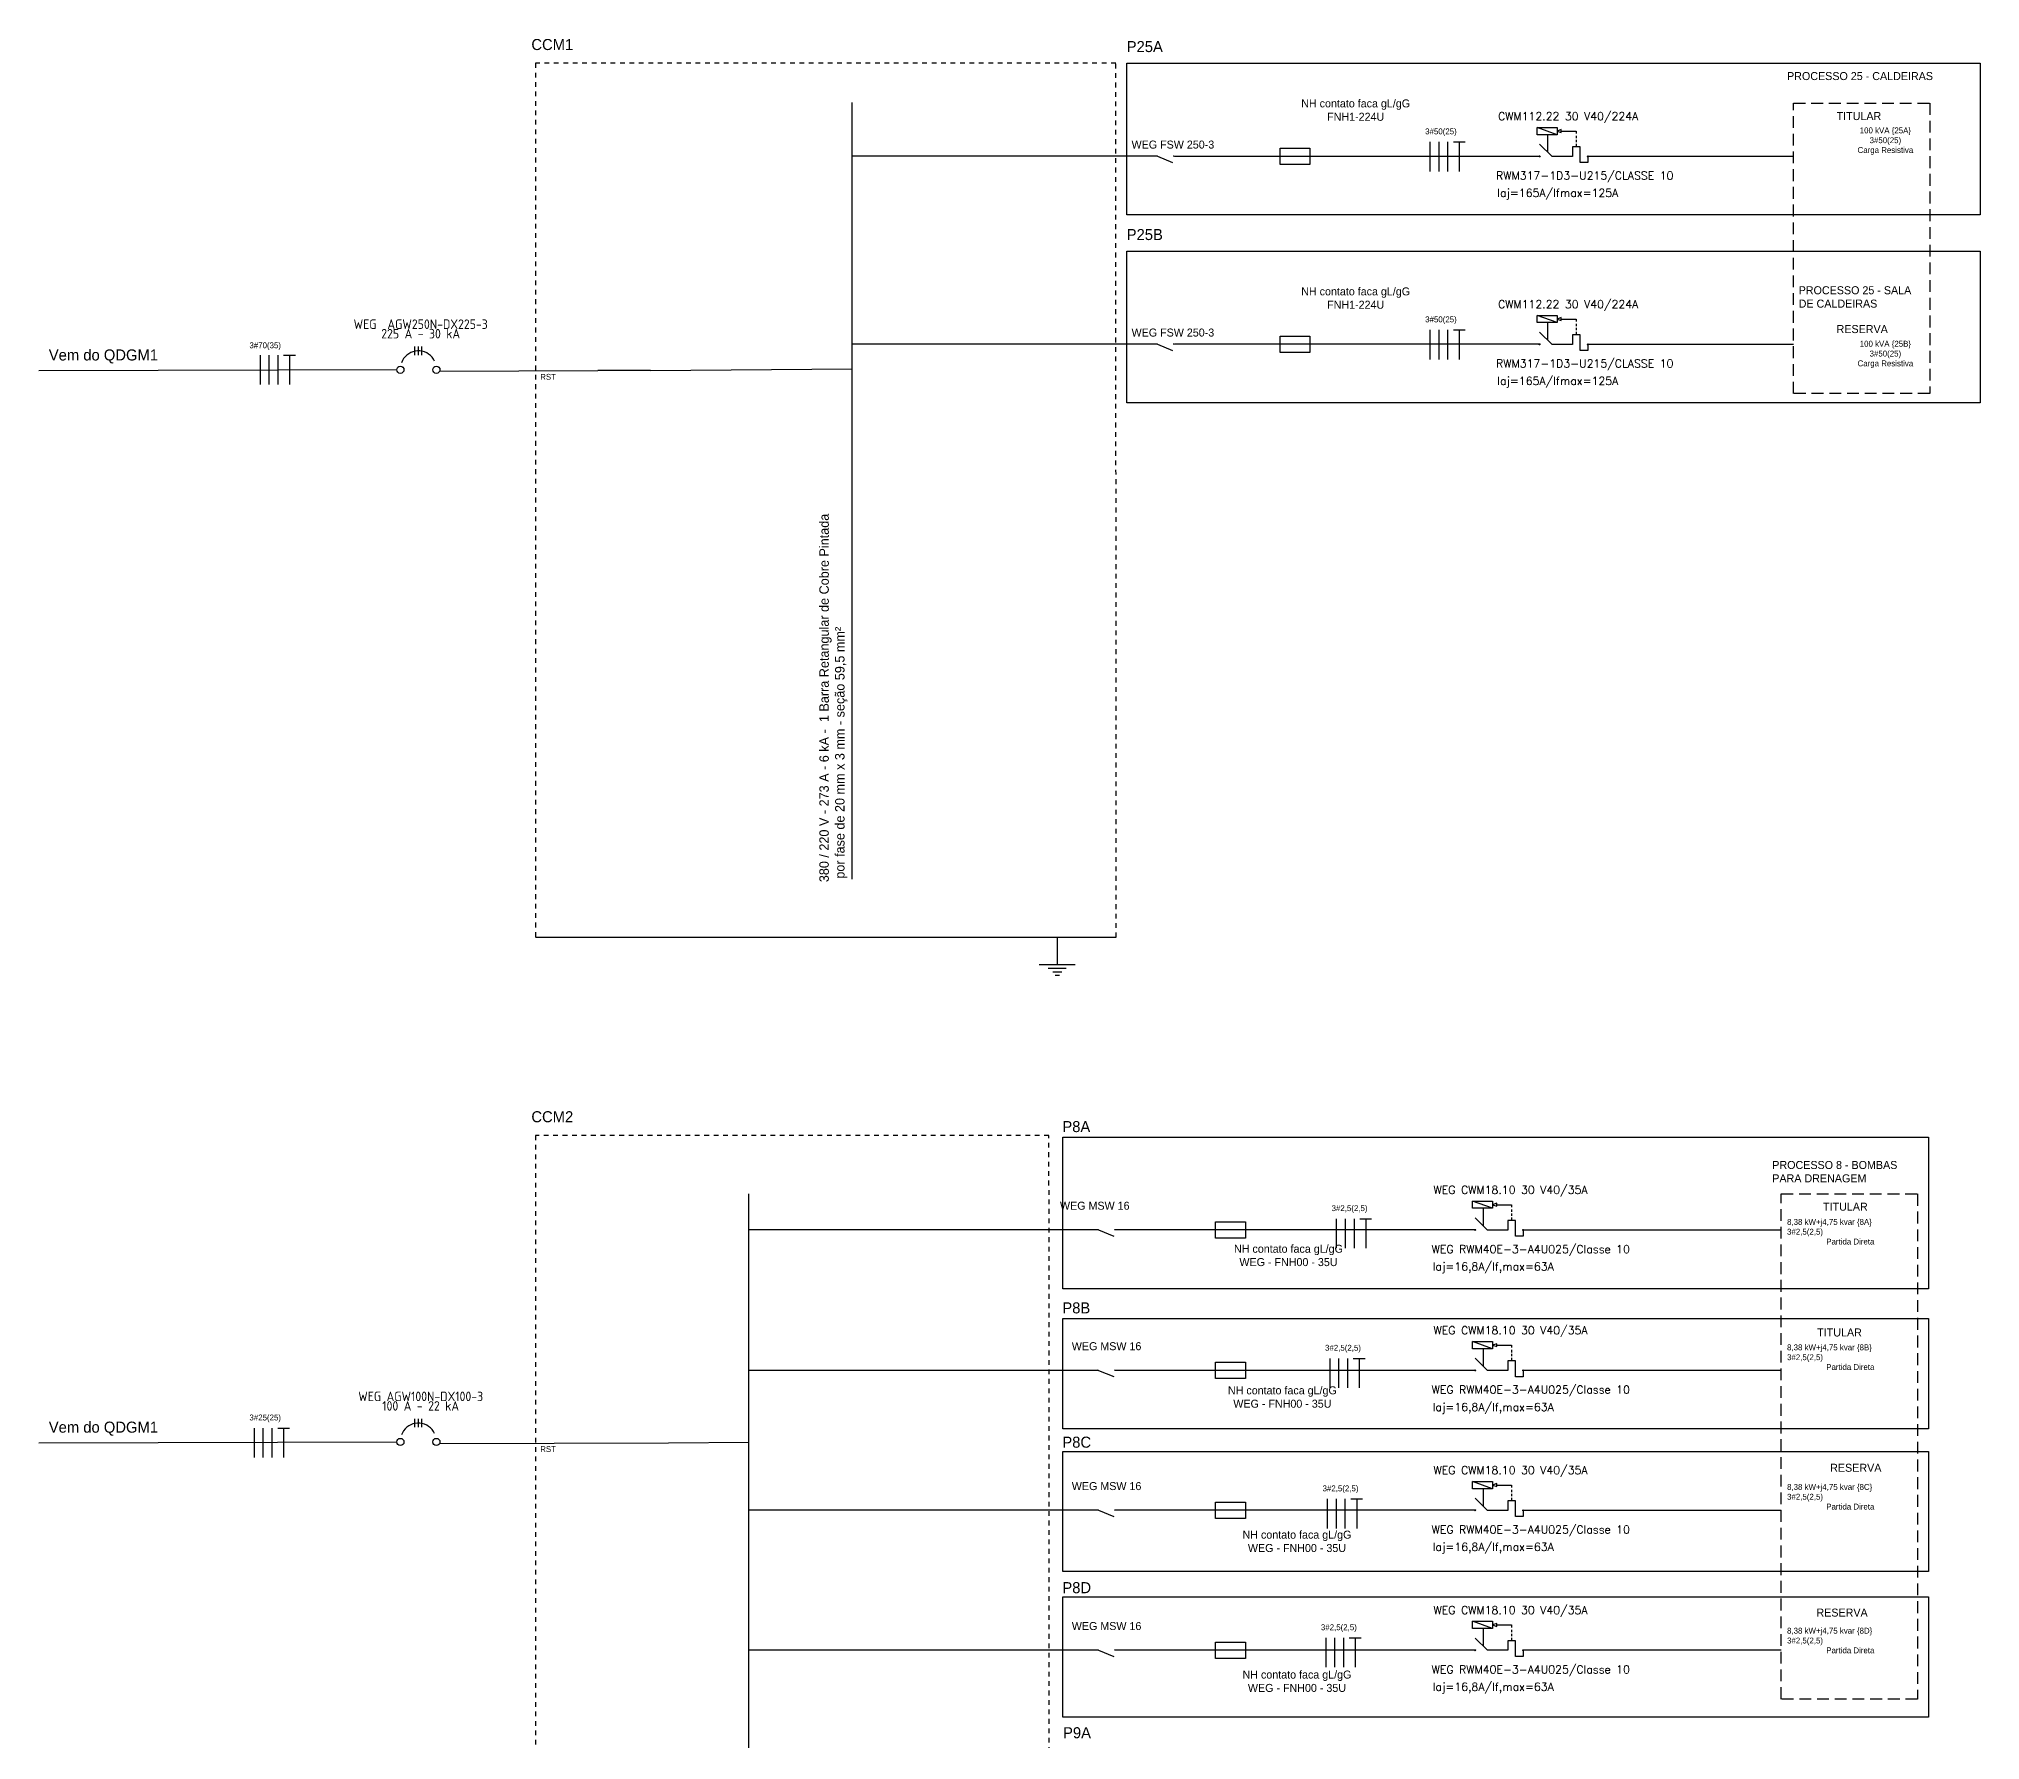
# Model space of a CAD drawing. Extents: x -543 to 641, y -96 to 322.
# Drawn here: x 91.84 to 132.95, y 142.47 to 178.5 of the extents above; entities that cross this region are included whole.
import ezdxf

# ---------------------------------------------------------------- set-up
doc = ezdxf.new("R2010")
doc.units = 0
doc.header["$MEASUREMENT"] = 0
doc.linetypes.add('DASHED2', pattern=[0.375, 0.25, -0.125])
doc.linetypes.add('HIDDEN', pattern=[0.375, 0.25, -0.125])
for name, color, linetype in [('_ELT_UNIFILAR_DETALHES', 1, 'Continuous'), ('_ELT_UNIFILAR_PROC_TEXTO', 1, 'Continuous'), ('ELET_TRIFILAR_TEXTO', 4, 'Continuous'), ('ELET_UNIFILAR_TEXTO', 4, 'Continuous'), ('ELT_UNIFILAR_DESENHO', 5, 'Continuous')]:
    doc.layers.add(name, color=color, linetype=linetype)
doc.styles.add('ARIAL', font='arial.ttf')
doc.styles.add('ROMANS', font='romans')

msp = doc.modelspace()

# ---------------------------------------------------------------- hatches: boundary and pattern name
at = {"layer": 'ELT_UNIFILAR_DESENHO', "linetype": 'Continuous', "transparency": 33554687}
h = msp.add_hatch(color=256, dxfattribs=at)
h.dxf.hatch_style = 1
h.paths.add_polyline_path([(115.501, 176.021, 1), (115.532, 176.021, 1)])
h.paths.add_polyline_path([(115.858, 176.02, 1), (115.89, 176.02, 1)])
h = msp.add_hatch(color=256, dxfattribs=at)
h.dxf.hatch_style = 1
h.paths.add_polyline_path([(115.501, 172.04, 1), (115.532, 172.04, 1)])
h.paths.add_polyline_path([(115.858, 172.039, 1), (115.89, 172.039, 1)])
h = msp.add_hatch(color=256, dxfattribs=at)
h.dxf.hatch_style = 1
h.paths.add_polyline_path([(114.256, 153.284, 1), (114.287, 153.284, 1)])
h.paths.add_polyline_path([(114.613, 153.283, 1), (114.644, 153.283, 1)])
h = msp.add_hatch(color=256, dxfattribs=at)
h.dxf.hatch_style = 1
h.paths.add_polyline_path([(114.256, 150.309, 1), (114.287, 150.309, 1)])
h.paths.add_polyline_path([(114.613, 150.308, 1), (114.644, 150.308, 1)])
h = msp.add_hatch(color=256, dxfattribs=at)
h.dxf.hatch_style = 1
h.paths.add_polyline_path([(114.256, 147.347, 1), (114.287, 147.347, 1)])
h.paths.add_polyline_path([(114.613, 147.346, 1), (114.644, 147.346, 1)])
h = msp.add_hatch(color=256, dxfattribs=at)
h.dxf.hatch_style = 1
h.paths.add_polyline_path([(114.256, 144.383, 1), (114.287, 144.383, 1)])
h.paths.add_polyline_path([(114.613, 144.383, 1), (114.644, 144.383, 1)])

# ---------------------------------------------------------------- linework, layer by layer
at = {"layer": '_ELT_UNIFILAR_DETALHES', "linetype": 'HIDDEN'}
for points in [[(129.003, 177.142), (131.886, 177.142), (131.886, 170.991), (129.003, 170.991)], [(128.743, 154.041), (131.626, 154.041), (131.626, 143.345), (128.743, 143.345)]]:
    msp.add_lwpolyline(points, close=True, dxfattribs=at)
at = {"layer": 'ELT_UNIFILAR_DESENHO', "linetype": 'DASHED2', "ltscale": 0.05}
for p, q in [((114.65, 177.986), (102.358, 177.986)), ((102.358, 177.986), (102.358, 159.475)), ((114.657, 159.475), (114.65, 177.986)), ((113.234, 155.279), (102.358, 155.279)), ((102.358, 155.279), (102.358, 121.422)), ((113.245, 121.422), (113.234, 155.279))]:
    msp.add_line(p, q, dxfattribs=at)
at = {"layer": 'ELT_UNIFILAR_DESENHO'}
for p, q in [((109.063, 160.708), (109.063, 177.152)), ((123.993, 176.473), (123.572, 176.627)), ((123.793, 176.473), (123.793, 176.107)), ((124.081, 176.58), (123.993, 176.549)), ((123.993, 176.549), (124.081, 176.518)), ((124.081, 176.549), (124.081, 176.58)), ((124.081, 176.549), (124.397, 176.549)), ((124.081, 176.518), (124.081, 176.549)), ((124.397, 176.549), (124.397, 176.499)), ((124.397, 176.448), (124.397, 176.397)), ((110.3, 176.015), (109.063, 176.015)), ((115.531, 176.015), (110.3, 176.015)), ((123.625, 176.014), (115.894, 176.014)), ((121.301, 176.319), (121.301, 175.695)), ((121.488, 176.319), (121.488, 175.695)), ((121.676, 176.319), (121.676, 175.695)), ((121.8, 176.319), (122.049, 176.319)), ((121.924, 176.319), (121.924, 175.695)), ((123.888, 176.013), (123.625, 176.273)), ((124.319, 176.013), (123.888, 176.013)), ((124.481, 176.216), (124.319, 176.216)), ((124.319, 176.216), (124.319, 176.013)), ((124.397, 176.363), (124.397, 176.313)), ((124.397, 176.281), (124.397, 176.23)), ((124.481, 175.882), (124.481, 176.216)), ((124.644, 176.013), (124.644, 175.882)), ((129.003, 176.013), (124.654, 176.013)), ((124.644, 175.882), (124.481, 175.882)), ((121.301, 172.338), (121.301, 171.714)), ((121.488, 172.338), (121.488, 171.714)), ((121.676, 172.338), (121.676, 171.714)), ((121.8, 172.338), (122.049, 172.338)), ((121.924, 172.338), (121.924, 171.714)), ((123.993, 172.492), (123.572, 172.646)), ((123.888, 172.032), (123.625, 172.292)), ((123.793, 172.492), (123.793, 172.126)), ((124.081, 172.599), (123.993, 172.568)), ((123.993, 172.568), (124.081, 172.537)), ((124.081, 172.568), (124.081, 172.599)), ((124.081, 172.568), (124.397, 172.568)), ((124.081, 172.537), (124.081, 172.568)), ((124.397, 172.568), (124.397, 172.518)), ((124.397, 172.467), (124.397, 172.416)), ((124.397, 172.382), (124.397, 172.332)), ((124.397, 172.3), (124.397, 172.249)), ((99.802, 171.806), (99.802, 171.984)), ((99.802, 171.806), (99.802, 171.984)), ((99.879, 171.806), (99.879, 171.984)), ((99.879, 171.806), (99.879, 171.984)), ((99.955, 171.806), (99.955, 171.984)), ((99.955, 171.806), (99.955, 171.984)), ((110.3, 172.034), (109.063, 172.034)), ((115.531, 172.034), (110.3, 172.034)), ((123.625, 172.033), (115.894, 172.033)), ((124.319, 172.032), (123.888, 172.032)), ((124.481, 172.235), (124.319, 172.235)), ((124.319, 172.235), (124.319, 172.032)), ((124.481, 171.901), (124.481, 172.235)), ((124.644, 171.901), (124.481, 171.901)), ((124.644, 172.032), (124.644, 171.901)), ((129.003, 172.032), (124.654, 172.032)), ((91.841, 171.477), (99.422, 171.5)), ((96.526, 171.803), (96.526, 171.179)), ((96.714, 171.803), (96.714, 171.179)), ((96.901, 171.803), (96.901, 171.179)), ((97.025, 171.803), (97.274, 171.803)), ((97.15, 171.803), (97.15, 171.179)), ((100.33, 171.463), (103.679, 171.477)), ((104.796, 171.476), (103.683, 171.476)), ((104.796, 171.476), (109.063, 171.514)), ((113.41, 159.475), (113.41, 158.899)), ((113.028, 158.899), (113.791, 158.899)), ((113.219, 158.823), (113.6, 158.823)), ((113.314, 158.747), (113.505, 158.747)), ((113.362, 158.671), (113.457, 158.671)), ((106.88, 122.424), (106.88, 154.042)), ((122.628, 153.737), (122.206, 153.891)), ((122.715, 153.844), (122.628, 153.813)), ((122.628, 153.813), (122.715, 153.782)), ((122.715, 153.813), (122.715, 153.844)), ((122.715, 153.813), (123.032, 153.813)), ((122.715, 153.782), (122.715, 153.813)), ((123.032, 153.813), (123.032, 153.763)), ((119.319, 153.516), (119.319, 152.892)), ((119.507, 153.516), (119.507, 152.892)), ((119.694, 153.516), (119.694, 152.892)), ((119.818, 153.516), (120.067, 153.516)), ((119.942, 153.516), (119.942, 152.892)), ((122.523, 153.277), (122.26, 153.537)), ((122.428, 153.737), (122.428, 153.371)), ((123.116, 153.48), (122.954, 153.48)), ((122.954, 153.48), (122.954, 153.277)), ((123.032, 153.712), (123.032, 153.661)), ((123.032, 153.627), (123.032, 153.577)), ((123.032, 153.545), (123.032, 153.494)), ((123.116, 153.146), (123.116, 153.48)), ((114.286, 153.278), (106.88, 153.278)), ((122.26, 153.278), (114.627, 153.278)), ((122.954, 153.277), (122.523, 153.277)), ((123.279, 153.146), (123.116, 153.146)), ((128.743, 153.277), (123.279, 153.277)), ((123.279, 153.277), (123.279, 153.146)), ((122.628, 150.762), (122.206, 150.916)), ((119.18, 150.559), (119.18, 149.935)), ((119.368, 150.559), (119.368, 149.935)), ((119.555, 150.559), (119.555, 149.935)), ((119.679, 150.559), (119.928, 150.559)), ((119.804, 150.559), (119.804, 149.935)), ((122.523, 150.303), (122.26, 150.562)), ((122.428, 150.762), (122.428, 150.396)), ((122.715, 150.869), (122.628, 150.838)), ((122.628, 150.838), (122.715, 150.807)), ((122.715, 150.838), (122.715, 150.869)), ((122.715, 150.838), (123.032, 150.838)), ((122.715, 150.807), (122.715, 150.838)), ((123.116, 150.505), (122.954, 150.505)), ((122.954, 150.505), (122.954, 150.303)), ((123.032, 150.838), (123.032, 150.788)), ((123.032, 150.737), (123.032, 150.686)), ((123.032, 150.652), (123.032, 150.602)), ((123.032, 150.57), (123.032, 150.519)), ((123.116, 150.171), (123.116, 150.505)), ((108.188, 150.303), (106.88, 150.303)), ((114.286, 150.303), (108.188, 150.303)), ((122.26, 150.303), (114.627, 150.303)), ((122.954, 150.303), (122.523, 150.303)), ((123.279, 150.171), (123.116, 150.171)), ((128.743, 150.303), (123.279, 150.303)), ((123.279, 150.303), (123.279, 150.171)), ((99.802, 149.099), (99.802, 149.277)), ((99.802, 149.099), (99.802, 149.277)), ((99.879, 149.099), (99.879, 149.277)), ((99.879, 149.099), (99.879, 149.277)), ((99.955, 149.099), (99.955, 149.277)), ((99.955, 149.099), (99.955, 149.277)), ((96.401, 149.083), (96.401, 148.459)), ((96.588, 149.083), (96.588, 148.459)), ((96.776, 149.083), (96.776, 148.459)), ((96.9, 149.083), (97.149, 149.083)), ((97.024, 149.083), (97.024, 148.459)), ((91.841, 148.771), (99.422, 148.793)), ((100.33, 148.757), (105.177, 148.771)), ((105.177, 148.771), (106.88, 148.787)), ((122.628, 147.799), (122.206, 147.953)), ((122.523, 147.34), (122.26, 147.6)), ((122.428, 147.799), (122.428, 147.434)), ((122.715, 147.907), (122.628, 147.876)), ((122.628, 147.876), (122.715, 147.845)), ((122.715, 147.876), (122.715, 147.907)), ((122.715, 147.876), (123.032, 147.876)), ((122.715, 147.845), (122.715, 147.876)), ((123.032, 147.876), (123.032, 147.826)), ((123.032, 147.774), (123.032, 147.724)), ((123.032, 147.69), (123.032, 147.64)), ((123.032, 147.607), (123.032, 147.557)), ((108.188, 147.341), (106.88, 147.341)), ((114.286, 147.341), (108.188, 147.341)), ((122.26, 147.341), (114.627, 147.341)), ((119.128, 147.582), (119.128, 146.958)), ((119.316, 147.582), (119.316, 146.958)), ((119.503, 147.582), (119.503, 146.958)), ((119.627, 147.582), (119.877, 147.582)), ((119.752, 147.582), (119.752, 146.958)), ((122.954, 147.34), (122.523, 147.34)), ((123.116, 147.542), (122.954, 147.542)), ((122.954, 147.542), (122.954, 147.34)), ((123.116, 147.208), (123.116, 147.542)), ((123.279, 147.208), (123.116, 147.208)), ((128.743, 147.34), (123.279, 147.34)), ((123.279, 147.34), (123.279, 147.208)), ((122.628, 144.836), (122.206, 144.99)), ((122.428, 144.836), (122.428, 144.471)), ((122.715, 144.944), (122.628, 144.913)), ((122.628, 144.913), (122.715, 144.882)), ((122.715, 144.913), (122.715, 144.944)), ((122.715, 144.913), (123.032, 144.913)), ((122.715, 144.882), (122.715, 144.913)), ((123.032, 144.913), (123.032, 144.862)), ((123.032, 144.811), (123.032, 144.761)), ((123.032, 144.727), (123.032, 144.676)), ((108.418, 144.378), (106.88, 144.378)), ((114.286, 144.378), (108.418, 144.378)), ((122.26, 144.378), (114.627, 144.378)), ((119.094, 144.641), (119.094, 144.017)), ((119.281, 144.641), (119.281, 144.017)), ((119.468, 144.641), (119.468, 144.017)), ((119.592, 144.641), (119.842, 144.641)), ((119.717, 144.641), (119.717, 144.017)), ((122.523, 144.377), (122.26, 144.636)), ((122.954, 144.377), (122.523, 144.377)), ((123.116, 144.579), (122.954, 144.579)), ((122.954, 144.579), (122.954, 144.377)), ((123.032, 144.644), (123.032, 144.594)), ((123.116, 144.245), (123.116, 144.579)), ((128.743, 144.377), (123.279, 144.377)), ((123.279, 144.377), (123.279, 144.245)), ((123.279, 144.245), (123.116, 144.245))]:
    msp.add_line(p, q, dxfattribs=at)
at = {"layer": 'ELT_UNIFILAR_DESENHO', "linetype": 'Continuous'}
for p, q in [((115.531, 176.015), (115.853, 175.886)), ((115.531, 172.034), (115.853, 171.905)), ((114.286, 153.278), (114.607, 153.149)), ((114.286, 150.303), (114.607, 150.174)), ((114.286, 147.341), (114.607, 147.212)), ((114.286, 144.378), (114.607, 144.248))]:
    msp.add_line(p, q, dxfattribs=at)
at = {"layer": 'ELT_UNIFILAR_DESENHO', "ltscale": 0.05}
msp.add_line((102.358, 159.475), (114.657, 159.475), dxfattribs=at)
at = {"layer": 'ELT_UNIFILAR_DESENHO', "linetype": 'ByBlock'}
for points in [[(114.88, 177.986), (132.955, 177.986), (132.955, 174.776), (114.88, 174.776)], [(114.88, 174.005), (132.955, 174.005), (132.955, 170.795), (114.88, 170.795)], [(113.527, 155.241), (131.861, 155.241), (131.861, 152.032), (113.527, 152.032)], [(113.527, 151.403), (131.861, 151.403), (131.861, 149.063), (113.527, 149.063)], [(113.527, 148.59), (131.861, 148.59), (131.861, 146.043), (113.527, 146.043)], [(113.527, 145.508), (131.861, 145.508), (131.861, 142.962), (113.527, 142.962)]]:
    msp.add_lwpolyline(points, close=True, dxfattribs=at)
at = {"layer": 'ELT_UNIFILAR_DESENHO'}
for points in [[(123.993, 176.473), (123.572, 176.473), (123.572, 176.627), (123.993, 176.627)], [(123.993, 172.492), (123.572, 172.492), (123.572, 172.646), (123.993, 172.646)], [(122.628, 153.737), (122.206, 153.737), (122.206, 153.891), (122.628, 153.891)], [(122.628, 150.762), (122.206, 150.762), (122.206, 150.916), (122.628, 150.916)], [(122.628, 147.799), (122.206, 147.799), (122.206, 147.953), (122.628, 147.953)], [(122.628, 144.836), (122.206, 144.836), (122.206, 144.99), (122.628, 144.99)]]:
    msp.add_lwpolyline(points, close=True, dxfattribs=at)
at = {"layer": 'ELT_UNIFILAR_DESENHO', "linetype": 'Continuous'}
for points in [[(118.127, 176.186), (118.759, 176.186), (118.759, 175.842), (118.127, 175.842)], [(118.127, 172.205), (118.759, 172.205), (118.759, 171.861), (118.127, 171.861)], [(116.762, 153.45), (117.393, 153.45), (117.393, 153.106), (116.762, 153.106)], [(116.762, 150.476), (117.393, 150.476), (117.393, 150.131), (116.762, 150.131)], [(116.762, 147.513), (117.393, 147.513), (117.393, 147.168), (116.762, 147.168)], [(116.762, 144.55), (117.393, 144.55), (117.393, 144.205), (116.762, 144.205)]]:
    msp.add_lwpolyline(points, close=True, dxfattribs=at)
at = {"layer": 'ELT_UNIFILAR_DESENHO'}
for points in [[(100.224, 171.674), (100.2, 171.718), (100.171, 171.758), (100.136, 171.794), (100.097, 171.826), (100.055, 171.851), (100.009, 171.872), (99.961, 171.886), (99.912, 171.893), (99.862, 171.894), (99.812, 171.889), (99.764, 171.877), (99.717, 171.859), (99.674, 171.835), (99.634, 171.805), (99.597, 171.771), (99.566, 171.732), (99.54, 171.689), (99.52, 171.644)], [(100.224, 148.968), (100.2, 149.012), (100.171, 149.052), (100.136, 149.088), (100.097, 149.119), (100.055, 149.145), (100.009, 149.165), (99.961, 149.179), (99.912, 149.187), (99.862, 149.188), (99.812, 149.182), (99.764, 149.17), (99.717, 149.152), (99.674, 149.128), (99.634, 149.099), (99.597, 149.064), (99.566, 149.025), (99.54, 148.983), (99.52, 148.937)]]:
    msp.add_lwpolyline(points, dxfattribs=at)
at = {"layer": 'ELT_UNIFILAR_DESENHO', "linetype": 'Continuous'}
for centre in [(123.625, 176.014), (124.644, 176.013), (123.625, 172.033), (124.644, 172.032), (122.26, 153.278), (123.279, 153.277), (122.26, 150.303), (123.279, 150.303), (122.26, 147.341), (123.279, 147.34), (122.26, 144.378), (123.279, 144.377)]:
    msp.add_circle(centre, 0.0105, dxfattribs=at)
at = {"layer": 'ELT_UNIFILAR_DESENHO'}
for centre in [(99.498, 171.495), (100.26, 171.495), (99.498, 148.788), (100.26, 148.788)]:
    msp.add_circle(centre, 0.0763, dxfattribs=at)

# ---------------------------------------------------------------- texts
at = {"layer": '_ELT_UNIFILAR_PROC_TEXTO', "attachment_point": 1}
for s, insert, char_height in [('PROCESSO 25 - CALDEIRAS', (128.865, 177.799), 0.16976), ('\\pxqc;100 kVA \\{25A\\}\\P{\\A1;3#50(25)}\\PCarga Resistiva ', (130.335, 176.626), 0.12481), ('PROCESSO 25 - SALA \\PDE CALDEIRAS', (129.111, 173.263), 0.16976), ('RESERVA', (129.914, 172.441), 0.1698), ('\\pxqc;100 kVA \\{25B\\}\\P{\\A1;3#50(25)}\\PCarga Resistiva ', (130.335, 172.108), 0.12481), ('PROCESSO 8 - BOMBAS \\PPARA DRENAGEM', (128.552, 154.739), 0.16976), ('\\A1;8,38 kW+j4,75 kvar \\{8A\\}\\P3#2,5(2,5)\\P\\pxqc;{\\A0;^I            Partida Direta}', (128.865, 153.511), 0.12481), ('TITULAR', (129.503, 151.192), 0.1698), ('\\A1;8,38 kW+j4,75 kvar \\{8B\\}\\P3#2,5(2,5)\\P\\pxqc;{\\A0;^I            Partida Direta}', (128.865, 150.854), 0.12481), ('RESERVA', (129.778, 148.327), 0.1698), ('\\A1;8,38 kW+j4,75 kvar \\{8C\\}\\P3#2,5(2,5)\\P\\pxqc;{\\A0;^I            Partida Direta}', (128.865, 147.898), 0.12481), ('RESERVA', (129.487, 145.26), 0.1698), ('\\A1;8,38 kW+j4,75 kvar \\{8D\\}\\P3#2,5(2,5)\\P\\pxqc;{\\A0;^I            Partida Direta}', (128.865, 144.854), 0.12481)]:
    msp.add_mtext(s, dxfattribs=dict(at, insert=insert, char_height=char_height))
at = {"layer": '_ELT_UNIFILAR_PROC_TEXTO', "char_height": 0.1698, "attachment_point": 1}
for insert, width in [((129.914, 176.952), 1.48314), ((129.627, 153.856), 1.07512)]:
    msp.add_mtext('TITULAR', dxfattribs=dict(at, insert=insert, width=width))
at = {"layer": 'ELET_TRIFILAR_TEXTO', "style": 'ROMANS'}
for s, p in [('RWM317-1D3-U215/CLASSE 10     ', (122.703, 175.523)), ('Iaj=165A/Ifmax=125A ', (122.727, 175.155)), ('WEG CWM18.10 30 V40/35A', (121.378, 154.043)), ('WEG RWM40E-3-A4U025/Classe 10     ', (121.338, 152.787)), ('Iaj=16,8A/If,max=63A ', (121.361, 152.419)), ('WEG CWM18.10 30 V40/35A', (121.378, 151.068)), ('WEG RWM40E-3-A4U025/Classe 10     ', (121.338, 149.812)), ('Iaj=16,8A/If,max=63A ', (121.361, 149.444)), ('WEG CWM18.10 30 V40/35A', (121.378, 148.106)), ('WEG RWM40E-3-A4U025/Classe 10     ', (121.338, 146.849)), ('Iaj=16,8A/If,max=63A ', (121.361, 146.482)), ('WEG CWM18.10 30 V40/35A', (121.378, 145.143)), ('WEG RWM40E-3-A4U025/Classe 10     ', (121.338, 143.886)), ('Iaj=16,8A/If,max=63A ', (121.361, 143.519))]:
    msp.add_text(s, height=0.1695, dxfattribs=at).set_placement(p)
at = {"layer": 'ELET_TRIFILAR_TEXTO', "char_height": 0.1695, "attachment_point": 1}
for s, insert in [('\\pxqc;NH contato faca gL/gG\\PFNH1-224U ', (118.576, 177.22)), ('\\pxqc;NH contato faca gL/gG\\PFNH1-224U ', (118.576, 173.239)), ('\\pxqc;NH contato faca gL/gG\\PWEG - FNH00 - 35U', (117.153, 152.965)), ('\\pxqc;NH contato faca gL/gG\\PWEG - FNH00 - 35U', (117.024, 149.966)), ('\\pxqc;NH contato faca gL/gG\\PWEG - FNH00 - 35U', (117.333, 146.91)), ('\\pxqc;NH contato faca gL/gG\\PWEG - FNH00 - 35U', (117.333, 143.947))]:
    msp.add_mtext(s, dxfattribs=dict(at, insert=insert))
at = {"layer": 'ELET_UNIFILAR_TEXTO', "style": 'ROMANS'}
for s, p in [('CWM112.22 30 V40/224A', (122.743, 176.779)), ('CWM112.22 30 V40/224A', (122.743, 172.798)), ('RWM317-1D3-U215/CLASSE 10     ', (122.703, 171.542)), ('Iaj=165A/Ifmax=125A ', (122.727, 171.174))]:
    msp.add_text(s, height=0.1695, dxfattribs=at).set_placement(p)
at = {"layer": 'ELET_UNIFILAR_TEXTO', "attachment_point": 1}
for s, insert, char_height, width in [('CCM1', (102.272, 178.499), 0.234, 4.52601), ('P25A', (114.88, 178.456), 0.234, 4.52601), ('\\A1;3#50(25)', (121.201, 176.605), 0.12481, 0.97518), ('WEG FSW 250-3', (114.983, 176.348), 0.1695, 2.58394), ('P25B', (114.88, 174.475), 0.234, 4.52601), ('WEG FSW 250-3', (114.983, 172.367), 0.1695, 2.58394), ('\\A1;3#50(25)', (121.201, 172.624), 0.12481, 0.97518), ('\\A1;3#70(35)', (96.301, 172.075), 0.12481, 0.97518), ('CCM2', (102.272, 155.793), 0.234, 7.03567), ('P8A', (113.517, 155.584), 0.234, 4.52601), ('WEG MSW 16      ', (113.467, 153.876), 0.1695, 1.97354), ('\\A1;3#2,5(2,5)', (119.219, 153.802), 0.12481, 0.97518), ('P8B', (113.517, 151.745), 0.234, 4.52601), ('\\pxqc;WEG MSW 16      ', (113.467, 150.901), 0.1695, 1.97354), ('\\A1;3#2,5(2,5)', (119.08, 150.845), 0.12481, 0.97518), ('\\A1;3#25(25)', (96.301, 149.369), 0.12481, 0.97518), ('P8C', (113.517, 148.901), 0.234, 4.52601), ('\\pxqc;WEG MSW 16      ', (113.467, 147.939), 0.1695, 1.97354), ('\\A1;3#2,5(2,5)', (119.028, 147.868), 0.12481, 0.97518), ('P8D', (113.517, 145.82), 0.234, 4.52601), ('\\pxqc;WEG MSW 16      ', (113.467, 144.975), 0.1695, 1.97354), ('\\A1;3#2,5(2,5)', (118.993, 144.927), 0.12481, 0.97518), ('P9A', (113.532, 142.748), 0.234, 4.52601)]:
    msp.add_mtext(s, dxfattribs=dict(at, insert=insert, char_height=char_height, width=width))
at = {"layer": 'ELET_UNIFILAR_TEXTO', "char_height": 0.20154, "width": 3.82691, "attachment_point": 8, "line_spacing_factor": 0.6, "style": 'ARIAL'}
for s, insert in [('{\\Fisocp|c0;WEG  AGW250N-DX225-3\\P\\Fisocp2|c0;225 A - 30 kA}', (99.928, 172.157)), ('{\\Fisocp|c0;WEG AGW100N-DX100-3\\P\\Fisocp2|c0;100 A - 22 kA}', (99.928, 149.451))]:
    msp.add_mtext(s, dxfattribs=dict(at, insert=insert))
at = {"layer": 'ELET_UNIFILAR_TEXTO', "attachment_point": 1}
for s, insert, char_height in [('Vem do QDGM1', (92.052, 171.925), 0.23403), ('RST', (102.459, 171.407), 0.1248), ('RST', (102.459, 171.407), 0.1248), ('Vem do QDGM1', (92.052, 149.219), 0.23403), ('RST', (102.459, 148.701), 0.1248), ('RST', (102.459, 148.701), 0.1248)]:
    msp.add_mtext(s, dxfattribs=dict(at, insert=insert, char_height=char_height))
at = {"layer": 'ELET_UNIFILAR_TEXTO', "insert": (108.371, 160.643), "char_height": 0.199841, "width": 12.63427, "attachment_point": 1, "rotation": 90}
msp.add_mtext('\\A1;380 / 220 V - 273 A - 6 kA - {\\A0;\\fArial|b0|i0|c0|p34; \\Ftxt|c0;1 Barra Retangular de Cobre Pintada\\P por fase de 20 mm x 3 mm - seção 59,5 mm\\fArial|b0|i0|c0|p34;²}', dxfattribs=at)

doc.saveas('drawing.dxf')
